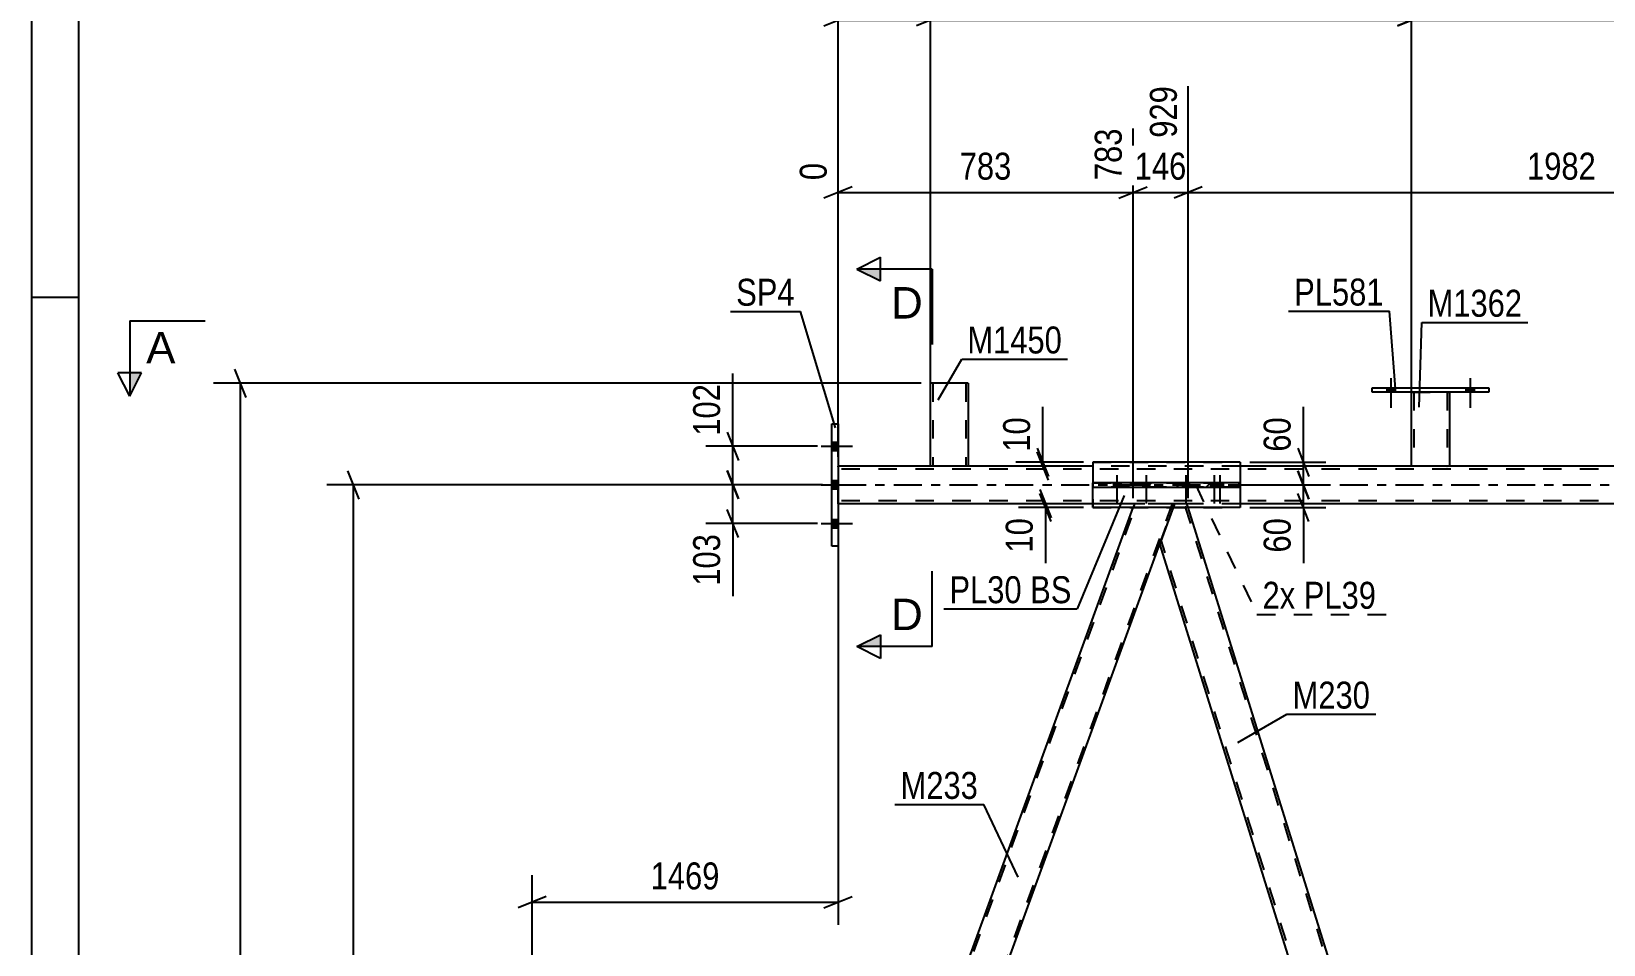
# Model space of a CAD drawing. Header units: millimetres. Extents: x 0 to 841, y 0 to 594.
# Drawn here: x 0 to 166.9, y 378.3 to 475.2 of the extents above; entities that cross this region are included whole.
import ezdxf

# ---------------------------------------------------------------- set-up
doc = ezdxf.new("R2010")
doc.units = ezdxf.units.MM
doc.linetypes.add('DXK_LINE_DOT2', pattern=[3.9198, 1.9599, -1.9599])
doc.linetypes.add('DXK_LINE_DOT3', pattern=[5.9187, 2.979, -0.9799, 0.9799, -0.9799])
doc.styles.add('Arial', font='ARIAL.TTF', dxfattribs={"height": 0.2})
doc.styles.add('Arial Narrow', font='ARIALN.TTF', dxfattribs={"height": 0.2})

# ---------------------------------------------------------------- blocks, each defined once
blk = doc.blocks.new('Unknown-275726623-1137')
at = {"color": 5, "linetype": 'Continuous'}
for p, q in [((0, 594), (0, 0)), ((5, 589), (5, 5)), ((5, 447), (0, 447))]:
    blk.add_line(p, q, dxfattribs=at)
blk = doc.blocks.new('Part-275726623-4681 - 4642')
at = {"color": 2, "linetype": 'Continuous'}
for p, q in [((128.34, 429.49), (112.68, 429.49)), ((112.68, 429.49), (112.68, 427.33)), ((128.34, 429.49), (128.34, 427.33)), ((112.68, 424.69), (112.68, 426.85)), ((128.34, 426.85), (128.34, 424.69)), ((128.34, 424.69), (112.68, 424.69))]:
    blk.add_line(p, q, dxfattribs=at)
at = {"color": 7, "linetype": 'DXK_LINE_DOT2'}
for p, q in [((112.68, 426.85), (112.68, 427.33)), ((128.34, 426.85), (128.34, 427.33))]:
    blk.add_line(p, q, dxfattribs=at)
blk = doc.blocks.new('Part-275726623-4710 - 4642')
at = {"color": 2, "linetype": 'Continuous'}
for p, q in [((121.21, 424.69), (119.81, 420.84)), ((158.95, 308.7), (122.8, 424.69)), ((154.76, 308.7), (119.81, 420.84))]:
    blk.add_line(p, q, dxfattribs=at)
at = {"color": 7, "linetype": 'DXK_LINE_DOT2'}
for p, q in [((121.35, 425.09), (121.21, 424.69)), ((122.67, 425.09), (121.35, 425.09)), ((159.24, 306.97), (122.42, 425.09)), ((122.8, 424.69), (122.67, 425.09)), ((156.52, 303.87), (119.94, 421.22)), ((156.27, 303.87), (154.76, 308.7)), ((158.11, 303.87), (159.37, 307.35)), ((159.37, 307.35), (158.95, 308.7)), ((156.27, 303.87), (158.11, 303.87))]:
    blk.add_line(p, q, dxfattribs=at)
blk = doc.blocks.new('Part-275726623-4715 - 4642')
at = {"color": 2, "linetype": 'Continuous'}
for p, q in [((72.98, 303.87), (116.95, 424.69)), ((77.23, 303.87), (119.81, 420.84))]:
    blk.add_line(p, q, dxfattribs=at)
at = {"color": 7, "linetype": 'DXK_LINE_DOT2'}
for p, q in [((73.23, 303.87), (117.35, 425.09)), ((121.1, 425.09), (76.98, 303.87)), ((117.1, 425.09), (116.95, 424.69)), ((121.35, 425.09), (117.1, 425.09)), ((119.81, 420.84), (121.35, 425.09)), ((77.23, 303.87), (72.98, 303.87))]:
    blk.add_line(p, q, dxfattribs=at)
blk = doc.blocks.new('Part-275726623-4720 - 4642')
at = {"color": 7, "linetype": 'DXK_LINE_DOT2'}
for p, q in [((158.37, 303.87), (202.49, 425.09)), ((162.11, 303.87), (206.23, 425.09)), ((202.08, 424.69), (202.23, 425.09)), ((206.49, 425.09), (202.23, 425.09)), ((204.94, 420.84), (206.49, 425.09)), ((158.11, 303.87), (159.87, 308.7)), ((162.37, 303.87), (164.12, 308.7)), ((162.37, 303.87), (158.11, 303.87))]:
    blk.add_line(p, q, dxfattribs=at)
at = {"color": 2, "linetype": 'Continuous'}
for p, q in [((159.87, 308.7), (202.08, 424.69)), ((164.12, 308.7), (204.94, 420.84))]:
    blk.add_line(p, q, dxfattribs=at)
blk = doc.blocks.new('Bolt-275726623-4789 - 4642')
at = {"color": 1, "linetype": 'DXK_LINE_DOT2'}
for p, q in [((114.88, 427.33), (114.88, 426.85)), ((115.24, 428.13), (115.24, 425.13)), ((115.6, 427.33), (115.6, 426.85)), ((117.98, 427.33), (117.98, 426.85)), ((118.34, 428.13), (118.34, 425.13)), ((118.7, 427.33), (118.7, 426.85))]:
    blk.add_line(p, q, dxfattribs=at)
blk = doc.blocks.new('Part-275726623-4762 - 4642')
at = {"color": 7, "linetype": 'DXK_LINE_DOT2'}
for p, q in [((112.68, 429.49), (112.68, 424.69)), ((112.68, 429.49), (128.34, 429.49)), ((128.34, 429.49), (128.34, 424.69)), ((112.68, 424.69), (128.34, 424.69))]:
    blk.add_line(p, q, dxfattribs=at)
blk = doc.blocks.new('Part-275726623-4703 - 4642')
at = {"color": 2, "linetype": 'Continuous'}
for p, q in [((84.99, 433.59), (85.63, 433.59)), ((84.99, 420.59), (84.99, 433.59)), ((85.63, 433.59), (85.63, 420.59)), ((85.63, 420.59), (84.99, 420.59))]:
    blk.add_line(p, q, dxfattribs=at)
blk = doc.blocks.new('Bolt-275726623-4790 - 4642')
at = {"color": 1, "linetype": 'DXK_LINE_DOT2'}
for p, q in [((122.2, 427.33), (122.2, 426.85)), ((122.56, 428.13), (122.56, 425.13)), ((122.92, 427.33), (122.92, 426.85)), ((125.21, 427.33), (125.21, 426.85)), ((125.57, 428.13), (125.57, 425.13)), ((125.81, 427.33), (125.81, 426.85)), ((125.93, 427.33), (125.93, 426.85)), ((126.17, 428.13), (126.17, 425.13)), ((126.53, 427.33), (126.53, 426.85))]:
    blk.add_line(p, q, dxfattribs=at)
blk = doc.blocks.new('Part-275726623-4811 - 4642')
at = {"color": 7, "linetype": 'DXK_LINE_DOT2'}
for p, q in [((112.68, 427.33), (112.68, 426.85)), ((128.34, 427.33), (112.68, 427.33)), ((128.34, 426.85), (128.34, 427.33)), ((112.68, 426.85), (128.34, 426.85))]:
    blk.add_line(p, q, dxfattribs=at)
blk = doc.blocks.new('Part-275726623-4816 - 4642')
at = {"linetype": 'Continuous'}
h = blk.add_hatch(dxfattribs=at)
h.set_pattern_fill('', scale=0.7, style=0, pattern_type=0)
h.set_pattern_definition([(45, (128.3382, 427.3345), (-1.57154, 1.57154), [])])
h.paths.add_polyline_path([(128.34, 426.85), (128.34, 427.33), (112.68, 427.33), (112.68, 426.85)])
at = {"color": 7, "linetype": 'DXK_LINE_DOT2'}
for p, q in [((112.68, 426.85), (112.68, 427.33)), ((112.68, 427.33), (128.34, 427.33)), ((128.34, 427.33), (128.34, 426.85)), ((128.34, 426.85), (112.68, 426.85))]:
    blk.add_line(p, q, dxfattribs=at)
at = {"color": 2, "linetype": 'Continuous'}
for p, q in [((112.68, 426.85), (112.68, 427.33)), ((128.34, 427.33), (112.68, 427.33)), ((128.34, 426.85), (128.34, 427.33)), ((112.68, 426.85), (128.34, 426.85))]:
    blk.add_line(p, q, dxfattribs=at)
blk = doc.blocks.new('Bolt-275726623-4819 - 4642')
at = {"linetype": 'Continuous'}
for points in [[(85.63, 430.75), (85.63, 431.63), (84.99, 431.63), (84.99, 430.75)], [(85.63, 430.75), (85.63, 431.63), (84.99, 431.63), (84.99, 430.75)], [(85.63, 430.75), (85.63, 431.63), (84.99, 431.63), (84.99, 430.75)], [(85.63, 426.67), (85.63, 427.55), (84.99, 427.55), (84.99, 426.67)], [(85.63, 426.67), (85.63, 427.55), (84.99, 427.55), (84.99, 426.67)], [(85.63, 422.55), (85.63, 423.43), (84.99, 423.43), (84.99, 422.55)], [(85.63, 422.55), (85.63, 423.43), (84.99, 423.43), (84.99, 422.55)], [(85.63, 422.55), (85.63, 423.43), (84.99, 423.43), (84.99, 422.55)]]:
    blk.add_hatch(color=1, dxfattribs=at).paths.add_polyline_path(points)
at = {"color": 1, "linetype": 'Continuous'}
for p, q in [((83.83, 431.19), (87.15, 431.19)), ((83.83, 431.19), (87.15, 431.19)), ((83.83, 431.19), (87.15, 431.19)), ((84.99, 431.63), (85.63, 431.63)), ((84.99, 431.63), (85.63, 431.63)), ((84.99, 431.63), (85.63, 431.63)), ((84.99, 430.75), (85.63, 430.75)), ((84.99, 430.75), (85.63, 430.75)), ((84.99, 430.75), (85.63, 430.75)), ((84.99, 427.55), (85.63, 427.55)), ((84.99, 427.55), (85.63, 427.55)), ((83.83, 427.11), (87.15, 427.11)), ((83.83, 427.11), (87.15, 427.11)), ((84.99, 426.67), (85.63, 426.67)), ((84.99, 426.67), (85.63, 426.67)), ((83.83, 422.99), (87.15, 422.99)), ((83.83, 422.99), (87.15, 422.99)), ((83.83, 422.99), (87.15, 422.99)), ((84.99, 423.43), (85.63, 423.43)), ((84.99, 423.43), (85.63, 423.43)), ((84.99, 423.43), (85.63, 423.43)), ((84.99, 422.55), (85.63, 422.55)), ((84.99, 422.55), (85.63, 422.55)), ((84.99, 422.55), (85.63, 422.55))]:
    blk.add_line(p, q, dxfattribs=at)
blk = doc.blocks.new('Bolt-275726623-4829 - 4642')
at = {"linetype": 'Continuous'}
for points in [[(115.6, 427.33), (114.88, 427.33), (114.88, 426.85), (115.6, 426.85)], [(118.7, 427.33), (117.98, 427.33), (117.98, 426.85), (118.7, 426.85)]]:
    blk.add_hatch(color=1, dxfattribs=at).paths.add_polyline_path(points)
at = {"color": 1, "linetype": 'Continuous'}
for p, q in [((114.88, 427.33), (114.88, 426.85)), ((115.24, 428.13), (115.24, 425.13)), ((115.6, 427.33), (115.6, 426.85)), ((117.98, 427.33), (117.98, 426.85)), ((118.34, 428.13), (118.34, 425.13)), ((118.7, 427.33), (118.7, 426.85))]:
    blk.add_line(p, q, dxfattribs=at)
blk = doc.blocks.new('Bolt-275726623-4830 - 4642')
at = {"linetype": 'Continuous'}
for points in [[(122.92, 427.33), (122.2, 427.33), (122.2, 426.85), (122.92, 426.85)], [(125.93, 427.33), (125.21, 427.33), (125.21, 426.85), (125.93, 426.85)], [(126.53, 427.33), (125.81, 427.33), (125.81, 426.85), (126.53, 426.85)]]:
    blk.add_hatch(color=1, dxfattribs=at).paths.add_polyline_path(points)
at = {"color": 1, "linetype": 'Continuous'}
for p, q in [((122.2, 427.33), (122.2, 426.85)), ((122.56, 428.13), (122.56, 425.13)), ((122.92, 427.33), (122.92, 426.85)), ((125.21, 427.33), (125.21, 426.85)), ((125.57, 428.13), (125.57, 425.13)), ((125.81, 427.33), (125.81, 426.85)), ((125.93, 427.33), (125.93, 426.85)), ((126.17, 428.13), (126.17, 425.13)), ((126.53, 427.33), (126.53, 426.85))]:
    blk.add_line(p, q, dxfattribs=at)
blk = doc.blocks.new('Part-275726623-4870 - 4642')
at = {"color": 2, "linetype": 'Continuous'}
for p, q in [((95.45, 429.09), (85.63, 429.09)), ((112.68, 429.09), (99.45, 429.09)), ((146.53, 429.09), (128.34, 429.09)), ((197.61, 429.09), (150.53, 429.09)), ((112.68, 425.09), (85.63, 425.09)), ((199.06, 425.09), (128.34, 425.09))]:
    blk.add_line(p, q, dxfattribs=at)
at = {"color": 7, "linetype": 'DXK_LINE_DOT2'}
for p, q in [((85.63, 425.09), (85.63, 429.09)), ((99.45, 429.09), (95.45, 429.09)), ((128.34, 429.09), (112.68, 429.09)), ((150.53, 429.09), (146.53, 429.09)), ((726.89, 428.77), (85.63, 428.77)), ((726.89, 425.41), (85.63, 425.41)), ((128.34, 425.09), (112.68, 425.09))]:
    blk.add_line(p, q, dxfattribs=at)
at = {"color": 7, "linetype": 'DXK_LINE_DOT3'}
blk.add_line((85.63, 427.09), (726.89, 427.09), dxfattribs=at)
blk = doc.blocks.new('Part-275726623-7726 - 4642')
at = {"color": 7, "linetype": 'DXK_LINE_DOT2'}
for p, q in [((146.53, 436.94), (150.53, 436.94)), ((146.53, 436.93), (146.53, 436.94)), ((146.53, 436.94), (146.53, 436.93)), ((146.77, 436.94), (146.77, 429.09)), ((150.29, 436.94), (150.29, 429.09)), ((150.53, 436.94), (150.53, 436.93)), ((150.53, 436.93), (150.53, 436.94)), ((150.27, 429.09), (150.29, 429.09))]:
    blk.add_line(p, q, dxfattribs=at)
at = {"color": 2, "linetype": 'Continuous'}
for p, q in [((146.53, 429.09), (146.53, 436.93)), ((150.53, 436.93), (150.53, 429.09)), ((150.49, 429.09), (146.53, 429.09)), ((150.53, 429.09), (150.49, 429.09))]:
    blk.add_line(p, q, dxfattribs=at)
blk = doc.blocks.new('Part-275726623-7727 - 4642')
at = {"color": 2, "linetype": 'Continuous'}
for p, q in [((142.33, 436.93), (142.33, 437.41)), ((142.33, 437.41), (154.73, 437.41)), ((154.73, 437.41), (154.73, 436.93)), ((154.73, 436.93), (142.33, 436.93))]:
    blk.add_line(p, q, dxfattribs=at)
blk = doc.blocks.new('Part-275726623-7728 - 4642')
at = {"color": 2, "linetype": 'Continuous'}
for p, q in [((99.45, 437.89), (95.45, 437.89)), ((95.45, 429.09), (95.45, 437.89)), ((99.45, 437.89), (99.45, 429.09)), ((99.41, 429.09), (95.45, 429.09)), ((99.45, 429.09), (99.41, 429.09))]:
    blk.add_line(p, q, dxfattribs=at)
at = {"color": 7, "linetype": 'DXK_LINE_DOT2'}
for p, q in [((95.69, 437.89), (95.69, 429.09)), ((99.14, 437.89), (99.15, 437.89)), ((99.15, 437.89), (99.19, 437.89)), ((99.19, 437.89), (99.21, 437.89)), ((99.21, 437.89), (99.21, 429.09)), ((99.19, 429.09), (99.21, 429.09))]:
    blk.add_line(p, q, dxfattribs=at)
blk = doc.blocks.new('Bolt-275726623-7753 - 4642')
at = {"linetype": 'Continuous'}
for points in [[(143.89, 436.93), (144.77, 436.93), (144.77, 437.41), (143.89, 437.41)], [(152.29, 436.93), (153.17, 436.93), (153.17, 437.41), (152.29, 437.41)]]:
    blk.add_hatch(color=1, dxfattribs=at).paths.add_polyline_path(points)
at = {"color": 1, "linetype": 'Continuous'}
for p, q in [((143.89, 437.41), (143.89, 436.93)), ((144.33, 438.41), (144.33, 435.29)), ((144.77, 437.41), (144.77, 436.93)), ((152.29, 437.41), (152.29, 436.93)), ((152.73, 438.41), (152.73, 435.29)), ((153.17, 437.41), (153.17, 436.93))]:
    blk.add_line(p, q, dxfattribs=at)
blk = doc.blocks.new('Bolt-275726623-7754 - 4642')
at = {"linetype": 'Continuous'}
for points in [[(143.89, 436.93), (144.77, 436.93), (144.77, 437.41), (143.89, 437.41)], [(152.29, 436.93), (153.17, 436.93), (153.17, 437.41), (152.29, 437.41)]]:
    blk.add_hatch(color=1, dxfattribs=at).paths.add_polyline_path(points)
at = {"color": 1, "linetype": 'Continuous'}
for p, q in [((143.89, 437.41), (143.89, 436.93)), ((144.33, 438.41), (144.33, 435.29)), ((144.77, 437.41), (144.77, 436.93)), ((152.29, 437.41), (152.29, 436.93)), ((152.73, 438.41), (152.73, 435.29)), ((153.17, 437.41), (153.17, 436.93))]:
    blk.add_line(p, q, dxfattribs=at)
blk = doc.blocks.new('StraightDimension-275726623-5115 - 4642')
at = {"color": 7, "linetype": 'Continuous'}
for p, q in [((134.43, 428.59), (135.63, 425.59)), ((129.34, 427.09), (137.43, 427.09)), ((135.63, 423.19), (134.43, 426.19)), ((135.03, 424.69), (135.03, 427.09)), ((129.34, 424.69), (137.43, 424.69))]:
    blk.add_line(p, q, dxfattribs=at)
at = {"color": 0}
blk.add_wipeout([(134.28, 424.17), (130.08, 424.17), (130.08, 419.31), (134.28, 419.31)], dxfattribs=at)
at = {"color": 7, "linetype": 'Continuous'}
blk.add_line((135.03, 424.69), (135.03, 418.79), dxfattribs=at)
blk.add_line((135.03, 424.69), (135.03, 418.79), dxfattribs=at)
at = {"color": 3, "style": 'Arial Narrow'}
blk.add_text('60', height=2.863, rotation=90.0002, dxfattribs=at).set_placement((133.68, 419.91))
blk = doc.blocks.new('StraightDimension-275726623-21913 - 4642')
at = {"color": 7, "linetype": 'Continuous'}
for p, q in [((95.45, 436.46), (95.45, 487.75)), ((85.63, 430.09), (85.63, 479.59)), ((84.13, 475.86), (87.13, 477.06)), ((85.63, 476.46), (95.45, 476.46)), ((96.95, 477.06), (93.95, 475.86))]:
    blk.add_line(p, q, dxfattribs=at)
at = {"color": 0}
blk.add_wipeout([(93.88, 477.21), (93.88, 481.41), (87.2, 481.41), (87.2, 477.21)], dxfattribs=at)
at = {"color": 0, "linetype": 'Continuous'}
blk.add_wipeout([(85.03, 480.19), (80.83, 480.19), (80.83, 477.16), (85.03, 477.16)], dxfattribs=at)
at = {"color": 3, "style": 'Arial Narrow'}
blk.add_text('245', height=2.863, dxfattribs=at).set_placement((87.8, 477.81))
at = {"color": 3, "linetype": 'Continuous', "style": 'Arial Narrow'}
blk.add_text('0', height=2.86, rotation=90.0002, dxfattribs=at).set_placement((84.43, 477.76))
at = {"color": 0, "linetype": 'Continuous'}
blk.add_wipeout([(94.85, 488.35), (90.65, 488.35), (90.65, 481.66), (94.85, 481.66)], dxfattribs=at)
at = {"color": 3, "linetype": 'Continuous', "style": 'Arial Narrow'}
blk.add_text('245', height=2.863, rotation=90.0002, dxfattribs=at).set_placement((94.25, 482.26))
blk = doc.blocks.new('StraightDimension-275726623-22676 - 4642')
at = {"color": 7, "linetype": 'Continuous'}
for p, q in [((73.86, 428.61), (75.06, 425.61)), ((83.46, 427.11), (71.61, 427.11)), ((74.46, 422.99), (74.46, 427.11)), ((75.06, 421.49), (73.86, 424.49)), ((83.46, 422.99), (71.61, 422.99))]:
    blk.add_line(p, q, dxfattribs=at)
at = {"color": 0}
blk.add_wipeout([(73.71, 422.47), (69.51, 422.47), (69.51, 415.79), (73.71, 415.79)], dxfattribs=at)
at = {"color": 7, "linetype": 'Continuous'}
blk.add_line((74.46, 422.99), (74.46, 415.26), dxfattribs=at)
blk.add_line((74.46, 422.99), (74.46, 415.26), dxfattribs=at)
at = {"color": 3, "style": 'Arial Narrow'}
blk.add_text('103', height=2.863, rotation=90.0002, dxfattribs=at).set_placement((73.11, 416.39))
blk = doc.blocks.new('StraightDimension-275726623-22675 - 4642')
at = {"color": 7, "linetype": 'Continuous'}
for p, q in [((73.86, 432.69), (75.06, 429.69)), ((83.46, 431.19), (71.61, 431.19)), ((74.46, 427.11), (74.46, 431.19)), ((75.06, 425.61), (73.86, 428.61)), ((83.46, 427.11), (71.61, 427.11))]:
    blk.add_line(p, q, dxfattribs=at)
at = {"color": 0}
blk.add_wipeout([(73.71, 438.4), (69.51, 438.4), (69.51, 431.72), (73.71, 431.72)], dxfattribs=at)
at = {"color": 7, "linetype": 'Continuous'}
blk.add_line((74.46, 431.19), (74.46, 438.93), dxfattribs=at)
blk.add_line((74.46, 431.19), (74.46, 438.93), dxfattribs=at)
at = {"color": 3, "style": 'Arial Narrow'}
blk.add_text('102', height=2.863, rotation=90.0002, dxfattribs=at).set_placement((73.11, 432.32))
blk = doc.blocks.new('StraightDimension-275726623-5026 - 4642')
at = {"color": 7, "linetype": 'Continuous'}
for p, q in [((107.05, 426.59), (108.25, 423.59)), ((108.25, 423.19), (107.05, 426.19)), ((118.2, 425.09), (104.8, 425.09)), ((111.68, 424.69), (104.8, 424.69)), ((107.65, 424.69), (107.65, 425.09))]:
    blk.add_line(p, q, dxfattribs=at)
at = {"color": 0}
blk.add_wipeout([(106.9, 424.17), (102.7, 424.17), (102.7, 419.31), (106.9, 419.31)], dxfattribs=at)
at = {"color": 7, "linetype": 'Continuous'}
blk.add_line((107.65, 424.69), (107.65, 418.79), dxfattribs=at)
blk.add_line((107.65, 424.69), (107.65, 418.79), dxfattribs=at)
at = {"color": 3, "style": 'Arial Narrow'}
blk.add_text('10', height=2.863, rotation=90.0002, dxfattribs=at).set_placement((106.3, 419.91))
blk = doc.blocks.new('StraightDimension-275726623-5040 - 4642')
at = {"color": 7, "linetype": 'Continuous'}
for p, q in [((106.77, 430.99), (107.97, 427.99)), ((111.68, 429.49), (104.52, 429.49)), ((111.68, 429.09), (104.52, 429.09)), ((107.97, 427.59), (106.77, 430.59)), ((107.37, 429.09), (107.37, 429.49))]:
    blk.add_line(p, q, dxfattribs=at)
at = {"color": 0}
blk.add_wipeout([(106.62, 434.88), (102.42, 434.88), (102.42, 430.02), (106.62, 430.02)], dxfattribs=at)
at = {"color": 7, "linetype": 'Continuous'}
blk.add_line((107.37, 429.49), (107.37, 435.4), dxfattribs=at)
blk.add_line((107.37, 429.49), (107.37, 435.4), dxfattribs=at)
at = {"color": 3, "style": 'Arial Narrow'}
blk.add_text('10', height=2.863, rotation=90.0002, dxfattribs=at).set_placement((106.02, 430.62))
blk = doc.blocks.new('StraightDimension-275726623-5078 - 4642')
at = {"color": 7, "linetype": 'Continuous'}
for p, q in [((34.8, 425.59), (33.6, 428.59)), ((83.99, 427.09), (31.35, 427.09)), ((34.2, 301.23), (34.2, 427.09)), ((33.6, 302.73), (34.8, 299.73)), ((51.52, 301.23), (31.35, 301.23))]:
    blk.add_line(p, q, dxfattribs=at)
at = {"color": 0}
blk.add_wipeout([(33.45, 368.42), (29.25, 368.42), (29.25, 359.91), (33.45, 359.91)], dxfattribs=at)
at = {"color": 3, "style": 'Arial Narrow'}
blk.add_text('3146', height=2.863, rotation=90.0002, dxfattribs=at).set_placement((32.85, 360.51))
blk = doc.blocks.new('StraightDimension-275726623-5083 - 4642')
at = {"color": 7, "linetype": 'Continuous'}
for p, q in [((22.78, 436.39), (21.58, 439.39)), ((94.45, 437.89), (19.33, 437.89)), ((22.18, 293.5), (22.18, 437.89)), ((21.58, 295), (22.78, 292)), ((150.62, 293.5), (19.33, 293.5))]:
    blk.add_line(p, q, dxfattribs=at)
at = {"color": 0}
blk.add_wipeout([(21.43, 369.95), (17.23, 369.95), (17.23, 361.44), (21.43, 361.44)], dxfattribs=at)
at = {"color": 3, "style": 'Arial Narrow'}
blk.add_text('3610', height=2.863, rotation=90.0002, dxfattribs=at).set_placement((20.83, 362.04))
blk = doc.blocks.new('StraightDimension-275726623-5129 - 4642')
at = {"color": 7, "linetype": 'Continuous'}
for p, q in [((134.43, 430.99), (135.63, 427.99)), ((129.34, 429.49), (137.43, 429.49)), ((135.03, 427.09), (135.03, 429.49)), ((135.63, 425.59), (134.43, 428.59)), ((129.34, 427.09), (137.43, 427.09))]:
    blk.add_line(p, q, dxfattribs=at)
at = {"color": 0}
blk.add_wipeout([(134.28, 434.88), (130.08, 434.88), (130.08, 430.02), (134.28, 430.02)], dxfattribs=at)
at = {"color": 7, "linetype": 'Continuous'}
blk.add_line((135.03, 429.49), (135.03, 435.4), dxfattribs=at)
blk.add_line((135.03, 429.49), (135.03, 435.4), dxfattribs=at)
at = {"color": 3, "style": 'Arial Narrow'}
blk.add_text('60', height=2.863, rotation=90.0002, dxfattribs=at).set_placement((133.68, 430.62))
blk = doc.blocks.new('StraightDimension-275726623-5185 - 4642')
at = {"color": 7, "linetype": 'Continuous'}
for p, q in [((116.95, 425.69), (116.95, 464.94)), ((85.63, 434.59), (85.63, 461.28)), ((87.13, 458.76), (84.13, 457.56)), ((85.63, 458.16), (116.95, 458.16)), ((115.45, 457.56), (118.45, 458.76))]:
    blk.add_line(p, q, dxfattribs=at)
at = {"color": 0, "linetype": 'Continuous'}
for points in [[(116.35, 465.54), (112.15, 465.54), (112.15, 458.86), (116.35, 458.86)], [(85.03, 461.88), (80.83, 461.88), (80.83, 458.86), (85.03, 458.86)]]:
    blk.add_wipeout(points, dxfattribs=at)
at = {"color": 0}
blk.add_wipeout([(104.63, 458.91), (104.63, 463.11), (97.95, 463.11), (97.95, 458.91)], dxfattribs=at)
at = {"color": 3, "linetype": 'Continuous', "style": 'Arial Narrow'}
for s, height, p in [('783', 2.863, (115.75, 459.46)), ('0', 2.86, (84.43, 459.46))]:
    blk.add_text(s, height=height, rotation=90.0002, dxfattribs=at).set_placement(p)
at = {"color": 3, "style": 'Arial Narrow'}
blk.add_text('783', height=2.863, dxfattribs=at).set_placement((98.55, 459.51))
blk = doc.blocks.new('StraightDimension-275726623-5202 - 4642')
at = {"color": 7, "linetype": 'Continuous'}
for p, q in [((122.8, 425.69), (122.8, 469.44)), ((116.95, 425.69), (116.95, 464.94)), ((115.45, 457.56), (118.45, 458.76)), ((116.95, 458.16), (122.8, 458.16)), ((124.3, 458.76), (121.3, 457.56))]:
    blk.add_line(p, q, dxfattribs=at)
at = {"color": 0}
blk.add_wipeout([(123.22, 458.91), (123.22, 463.11), (116.53, 463.11), (116.53, 458.91)], dxfattribs=at)
at = {"color": 3, "style": 'Arial Narrow'}
blk.add_text('146', height=2.863, dxfattribs=at).set_placement((117.13, 459.51))
at = {"color": 0, "linetype": 'Continuous'}
blk.add_wipeout([(122.2, 470.04), (118, 470.04), (118, 463.36), (122.2, 463.36)], dxfattribs=at)
at = {"color": 3, "linetype": 'Continuous', "style": 'Arial Narrow'}
blk.add_text('929', height=2.863, rotation=90.0002, dxfattribs=at).set_placement((121.6, 463.96))
blk = doc.blocks.new('StraightDimension-275726623-5226 - 4642')
at = {"color": 7, "linetype": 'Continuous'}
for p, q in [((122.8, 425.69), (122.8, 469.44)), ((202.08, 425.69), (202.08, 466.77)), ((124.3, 458.76), (121.3, 457.56)), ((122.8, 458.16), (202.08, 458.16)), ((200.58, 457.56), (203.58, 458.76))]:
    blk.add_line(p, q, dxfattribs=at)
at = {"color": 0, "linetype": 'Continuous'}
blk.add_wipeout([(201.48, 467.37), (197.28, 467.37), (197.28, 458.86), (201.48, 458.86)], dxfattribs=at)
at = {"color": 0}
blk.add_wipeout([(166.7, 458.91), (166.7, 463.11), (158.18, 463.11), (158.18, 458.91)], dxfattribs=at)
at = {"color": 3, "linetype": 'Continuous', "style": 'Arial Narrow'}
blk.add_text('2911', height=2.863, rotation=90.0002, dxfattribs=at).set_placement((200.88, 459.46))
at = {"color": 3, "style": 'Arial Narrow'}
blk.add_text('1982', height=2.863, dxfattribs=at).set_placement((158.78, 459.51))
blk = doc.blocks.new('StraightDimension-275726623-5556 - 4642')
at = {"color": 7, "linetype": 'Continuous'}
for p, q in [((85.63, 424.09), (85.63, 380.39)), ((53.16, 304.87), (53.16, 385.64)), ((54.66, 383.39), (51.66, 382.19)), ((53.16, 382.79), (85.63, 382.79)), ((84.13, 382.19), (87.13, 383.39))]:
    blk.add_line(p, q, dxfattribs=at)
at = {"color": 0}
blk.add_wipeout([(73.65, 383.54), (73.65, 387.74), (65.14, 387.74), (65.14, 383.54)], dxfattribs=at)
at = {"color": 3, "style": 'Arial Narrow'}
blk.add_text('1469', height=2.863, dxfattribs=at).set_placement((65.74, 384.14))
blk = doc.blocks.new('StraightDimension-275726623-21911 - 4642')
at = {"color": 7, "linetype": 'Continuous'}
for p, q in [((146.53, 436.46), (146.53, 485.07)), ((197.61, 436.46), (197.61, 485.07)), ((148.03, 477.06), (145.03, 475.86)), ((146.53, 476.46), (197.61, 476.46)), ((196.11, 475.86), (199.11, 477.06))]:
    blk.add_line(p, q, dxfattribs=at)
at = {"color": 0, "linetype": 'Continuous'}
blk.add_wipeout([(197.01, 485.67), (192.81, 485.67), (192.81, 477.16), (197.01, 477.16)], dxfattribs=at)
at = {"color": 0}
blk.add_wipeout([(176.32, 477.21), (176.32, 481.41), (167.81, 481.41), (167.81, 477.21)], dxfattribs=at)
at = {"color": 3, "linetype": 'Continuous', "style": 'Arial Narrow'}
blk.add_text('2799', height=2.863, rotation=90.0002, dxfattribs=at).set_placement((196.41, 477.76))
at = {"color": 3, "style": 'Arial Narrow'}
blk.add_text('1277', height=2.863, dxfattribs=at).set_placement((168.41, 477.81))
blk = doc.blocks.new('StraightDimension-275726623-21912 - 4642')
at = {"color": 7, "linetype": 'Continuous'}
for p, q in [((95.45, 436.46), (95.45, 487.75)), ((146.53, 436.46), (146.53, 485.07)), ((96.95, 477.06), (93.95, 475.86)), ((95.45, 476.46), (146.53, 476.46)), ((145.03, 475.86), (148.03, 477.06))]:
    blk.add_line(p, q, dxfattribs=at)
at = {"color": 0, "linetype": 'Continuous'}
blk.add_wipeout([(145.93, 485.67), (141.73, 485.67), (141.73, 477.16), (145.93, 477.16)], dxfattribs=at)
at = {"color": 0}
blk.add_wipeout([(125.24, 477.21), (125.24, 481.41), (116.73, 481.41), (116.73, 477.21)], dxfattribs=at)
at = {"color": 3, "linetype": 'Continuous', "style": 'Arial Narrow'}
blk.add_text('1522', height=2.863, rotation=90.0002, dxfattribs=at).set_placement((145.33, 477.76))
at = {"color": 3, "style": 'Arial Narrow'}
blk.add_text('1277', height=2.863, dxfattribs=at).set_placement((117.33, 477.81))
blk = doc.blocks.new('Mark-275726623-21651 - 4642')
at = {"color": 0}
blk.add_wipeout([(143.56, 446.14), (143.56, 449.14), (134.06, 449.14), (134.06, 446.14)], dxfattribs=at)
blk.add_wipeout([(143.56, 446.14), (143.56, 449.14), (134.06, 449.14), (134.06, 446.14)], dxfattribs=at)
at = {"color": 30, "linetype": 'Continuous'}
for p in [(133.46, 445.54), (144.82, 437.31)]:
    blk.add_line(p, (144.16, 445.54), dxfattribs=at)
at = {"color": 3, "style": 'Arial Narrow'}
blk.add_text('PL581', height=2.863, dxfattribs=at).set_placement((134.06, 446.14))
blk = doc.blocks.new('Mark-275726623-21654 - 4642')
at = {"color": 0}
blk.add_wipeout([(109.41, 441.05), (109.41, 444.05), (99.36, 444.05), (99.36, 441.05)], dxfattribs=at)
blk.add_wipeout([(109.41, 441.05), (109.41, 444.05), (99.36, 444.05), (99.36, 441.05)], dxfattribs=at)
at = {"color": 30, "linetype": 'Continuous'}
for p, q in [((96.26, 436.12), (98.76, 440.45)), ((98.76, 440.45), (110.01, 440.45))]:
    blk.add_line(p, q, dxfattribs=at)
at = {"color": 3, "style": 'Arial Narrow'}
blk.add_text('M1450', height=2.863, dxfattribs=at).set_placement((99.36, 441.05))
blk = doc.blocks.new('Mark-275726623-4699 - 4642')
at = {"color": 0}
blk.add_wipeout([(81.03, 446.12), (81.03, 449.12), (74.82, 449.12), (74.82, 446.12)], dxfattribs=at)
blk.add_wipeout([(81.03, 446.12), (81.03, 449.12), (74.82, 449.12), (74.82, 446.12)], dxfattribs=at)
at = {"color": 30, "linetype": 'Continuous'}
for p in [(74.22, 445.52), (85.35, 433.15)]:
    blk.add_line(p, (81.63, 445.52), dxfattribs=at)
at = {"color": 3, "style": 'Arial Narrow'}
blk.add_text('SP4', height=2.863, dxfattribs=at).set_placement((74.82, 446.12))
blk = doc.blocks.new('SectionMark-275726623-5996 - 4642')
at = {"linetype": 'Continuous'}
for points in [[(90.13, 450.01), (90.13, 448.76), (87.63, 450.01)], [(90.13, 411.17), (90.13, 409.92), (87.63, 409.92)]]:
    blk.add_hatch(color=6, dxfattribs=at).paths.add_polyline_path(points)
at = {"color": 6, "linetype": 'Continuous'}
for p, q in [((87.63, 450.01), (90.13, 451.26)), ((90.13, 448.76), (90.13, 451.26)), ((95.63, 450.01), (87.63, 450.01)), ((87.63, 450.01), (90.13, 448.76)), ((95.63, 450.01), (95.63, 442.01)), ((95.63, 409.92), (95.63, 417.92)), ((87.63, 409.92), (90.13, 411.17)), ((90.13, 411.17), (90.13, 408.67)), ((95.63, 409.92), (87.63, 409.92)), ((90.13, 408.67), (87.63, 409.92))]:
    blk.add_line(p, q, dxfattribs=at)
at = {"color": 0, "linetype": 'Continuous'}
for points in [[(94.63, 444.76), (94.63, 448.26), (91.26, 448.26), (91.26, 444.76)], [(94.63, 411.67), (94.63, 415.17), (91.26, 415.17), (91.26, 411.67)]]:
    blk.add_wipeout(points, dxfattribs=at)
at = {"color": 3, "linetype": 'Continuous', "style": 'Arial'}
for p in [(91.26, 444.76), (91.26, 411.67)]:
    blk.add_text('D', height=3.34, dxfattribs=at).set_placement(p)
blk = doc.blocks.new('Mark-275726623-4711 - 4642')
at = {"color": 0}
blk.add_wipeout([(100.5, 393.75), (100.5, 396.75), (92.27, 396.75), (92.27, 393.75)], dxfattribs=at)
blk.add_wipeout([(100.5, 393.75), (100.5, 396.75), (92.27, 396.75), (92.27, 393.75)], dxfattribs=at)
at = {"color": 30, "linetype": 'Continuous'}
for p in [(91.67, 393.15), (104.77, 385.44)]:
    blk.add_line(p, (101.1, 393.15), dxfattribs=at)
at = {"color": 3, "style": 'Arial Narrow'}
blk.add_text('M233', height=2.863, dxfattribs=at).set_placement((92.27, 393.75))
blk = doc.blocks.new('Mark-275726623-21648 - 4642')
at = {"color": 0}
blk.add_wipeout([(158.27, 444.95), (158.27, 447.95), (148.22, 447.95), (148.22, 444.95)], dxfattribs=at)
blk.add_wipeout([(158.27, 444.95), (158.27, 447.95), (148.22, 447.95), (148.22, 444.95)], dxfattribs=at)
at = {"color": 30, "linetype": 'Continuous'}
for p, q in [((147.34, 435.36), (147.62, 444.35)), ((147.62, 444.35), (158.87, 444.35))]:
    blk.add_line(p, q, dxfattribs=at)
at = {"color": 3, "style": 'Arial Narrow'}
blk.add_text('M1362', height=2.863, dxfattribs=at).set_placement((148.22, 444.95))
blk = doc.blocks.new('MarkSet-275726623-21519 - 4642')
at = {"color": 0}
for points in [[(105.13, 414.53), (105.13, 417.53), (97.46, 417.53), (97.46, 414.53)], [(110.42, 414.53), (110.42, 417.53), (106.03, 417.53), (106.03, 414.53)]]:
    blk.add_wipeout(points, dxfattribs=at)
for points in [[(105.13, 414.53), (105.13, 417.53), (97.46, 417.53), (97.46, 414.53)], [(110.42, 414.53), (110.42, 417.53), (106.03, 417.53), (106.03, 414.53)]]:
    blk.add_wipeout(points, dxfattribs=at)
at = {"color": 30, "linetype": 'Continuous'}
for p in [(116.01, 425.96), (96.86, 413.93)]:
    blk.add_line(p, (111.02, 413.93), dxfattribs=at)
at = {"color": 3, "style": 'Arial Narrow'}
for s, p in [('PL30', (97.46, 414.53)), ('BS', (106.03, 414.53))]:
    blk.add_text(s, height=2.863, dxfattribs=at).set_placement(p)
blk = doc.blocks.new('Mark-275726623-22073 - 4642')
at = {"color": 0}
blk.add_wipeout([(142.11, 403.34), (142.11, 406.34), (133.89, 406.34), (133.89, 403.34)], dxfattribs=at)
blk.add_wipeout([(142.11, 403.34), (142.11, 406.34), (133.89, 406.34), (133.89, 403.34)], dxfattribs=at)
at = {"color": 30, "linetype": 'Continuous'}
for p, q in [((128.09, 399.74), (133.29, 402.74)), ((133.29, 402.74), (142.71, 402.74))]:
    blk.add_line(p, q, dxfattribs=at)
at = {"color": 3, "style": 'Arial Narrow'}
blk.add_text('M230', height=2.863, dxfattribs=at).set_placement((133.89, 403.34))
blk = doc.blocks.new('SectionMark-275726623-5988 - 4642')
at = {"linetype": 'Continuous'}
blk.add_hatch(color=6, dxfattribs=at).paths.add_polyline_path([(10.43, 439), (11.68, 439), (10.43, 436.5)])
at = {"color": 6, "linetype": 'Continuous'}
for p, q in [((10.43, 444.5), (18.43, 444.5)), ((10.43, 444.5), (10.43, 436.5)), ((10.43, 436.5), (9.18, 439)), ((11.68, 439), (9.18, 439)), ((10.43, 436.5), (11.68, 439))]:
    blk.add_line(p, q, dxfattribs=at)
at = {"color": 0, "linetype": 'Continuous'}
blk.add_wipeout([(15.29, 440), (15.29, 443.5), (12.18, 443.5), (12.18, 440)], dxfattribs=at)
at = {"color": 3, "linetype": 'Continuous', "style": 'Arial'}
blk.add_text('A', height=3.34, dxfattribs=at).set_placement((12.18, 440))
blk = doc.blocks.new('MarkSet-275726623-21552 - 4642')
at = {"color": 0}
for points in [[(134.18, 413.94), (134.18, 416.94), (130.7, 416.94), (130.7, 413.94)], [(142.75, 413.94), (142.75, 416.94), (135.08, 416.94), (135.08, 413.94)]]:
    blk.add_wipeout(points, dxfattribs=at)
for points in [[(134.18, 413.94), (134.18, 416.94), (130.7, 416.94), (130.7, 413.94)], [(142.75, 413.94), (142.75, 416.94), (135.08, 416.94), (135.08, 413.94)]]:
    blk.add_wipeout(points, dxfattribs=at)
at = {"color": 30, "linetype": 'DXK_LINE_DOT2'}
for p, q in [((123.6, 427.06), (130.1, 413.34)), ((130.1, 413.34), (144.25, 413.34))]:
    blk.add_line(p, q, dxfattribs=at)
at = {"color": 3, "style": 'Arial Narrow'}
for s, p in [('2x', (130.7, 413.94)), ('PL39', (135.08, 413.94))]:
    blk.add_text(s, height=2.863, dxfattribs=at).set_placement(p)

msp = doc.modelspace()

# ---------------------------------------------------------------- block references
for name in ['Unknown-275726623-1137', 'Part-275726623-7728 - 4642', 'Part-275726623-7727 - 4642', 'Bolt-275726623-7753 - 4642', 'Bolt-275726623-7754 - 4642', 'Part-275726623-7726 - 4642', 'Part-275726623-4703 - 4642', 'Bolt-275726623-4819 - 4642', 'Part-275726623-4870 - 4642', 'Part-275726623-4681 - 4642', 'Part-275726623-4762 - 4642', 'Part-275726623-4811 - 4642', 'Part-275726623-4816 - 4642', 'Bolt-275726623-4789 - 4642', 'Bolt-275726623-4829 - 4642', 'Bolt-275726623-4790 - 4642', 'Bolt-275726623-4830 - 4642', 'Part-275726623-4715 - 4642', 'Part-275726623-4710 - 4642', 'Part-275726623-4720 - 4642']:
    msp.add_blockref(name, (0, 0))

# ---------------------------------------------------------------- next in the draw order: block references
for name in ['StraightDimension-275726623-21913 - 4642', 'StraightDimension-275726623-5040 - 4642', 'StraightDimension-275726623-22676 - 4642', 'StraightDimension-275726623-5115 - 4642', 'StraightDimension-275726623-5026 - 4642']:
    msp.add_blockref(name, (0, 0))

# ---------------------------------------------------------------- next in the draw order: block references
msp.add_blockref('StraightDimension-275726623-22675 - 4642', (0, 0))

# ---------------------------------------------------------------- next in the draw order: block references
msp.add_blockref('StraightDimension-275726623-5078 - 4642', (0, 0))

# ---------------------------------------------------------------- next in the draw order: block references
msp.add_blockref('StraightDimension-275726623-5083 - 4642', (0, 0))

# ---------------------------------------------------------------- next in the draw order: block references
for name in ['StraightDimension-275726623-5185 - 4642', 'StraightDimension-275726623-5129 - 4642', 'StraightDimension-275726623-5556 - 4642', 'Mark-275726623-22073 - 4642', 'Mark-275726623-4711 - 4642']:
    msp.add_blockref(name, (0, 0))

# ---------------------------------------------------------------- next in the draw order: block references
for name in ['StraightDimension-275726623-5202 - 4642', 'Mark-275726623-4699 - 4642']:
    msp.add_blockref(name, (0, 0))

# ---------------------------------------------------------------- next in the draw order: block references
for name in ['StraightDimension-275726623-5226 - 4642', 'MarkSet-275726623-21519 - 4642']:
    msp.add_blockref(name, (0, 0))

# ---------------------------------------------------------------- next in the draw order: block references
for name in ['StraightDimension-275726623-21911 - 4642', 'MarkSet-275726623-21552 - 4642']:
    msp.add_blockref(name, (0, 0))

# ---------------------------------------------------------------- next in the draw order: block references
msp.add_blockref('StraightDimension-275726623-21912 - 4642', (0, 0))

# ---------------------------------------------------------------- next in the draw order: block references
for name in ['Mark-275726623-21651 - 4642', 'Mark-275726623-21648 - 4642', 'Mark-275726623-21654 - 4642']:
    msp.add_blockref(name, (0, 0))

# ---------------------------------------------------------------- next in the draw order: block references
msp.add_blockref('SectionMark-275726623-5996 - 4642', (0, 0))

# ---------------------------------------------------------------- next in the draw order: block references
msp.add_blockref('SectionMark-275726623-5988 - 4642', (0, 0))

doc.saveas('drawing.dxf')
